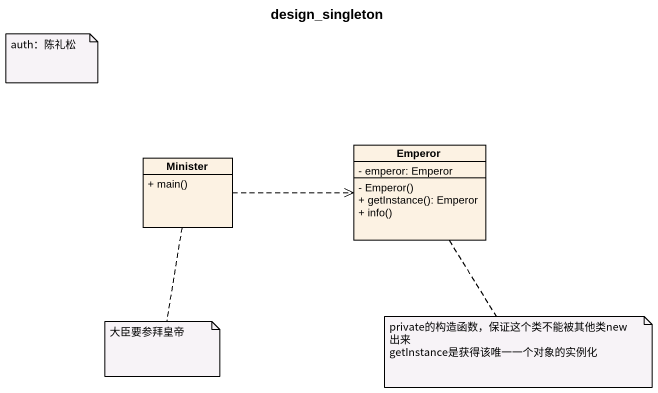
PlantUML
@startuml
title design_singleton
hide circle
hide empty members
skinparam classAttributeIconSize 0
class Emperor {
  - emperor: Emperor
  - Emperor()
  + getInstance(): Emperor
  + info()
}
class Minister {
  + main()
}
Minister .right.> Emperor
note as N1
  auth：陈礼松
end note
note bottom of Minister : 大臣要参拜皇帝
note bottom of Emperor
  private的构造函数，保证这个类不能被其他类new出来
  getInstance是获得该唯一一个对象的实例化
end note
@enduml
